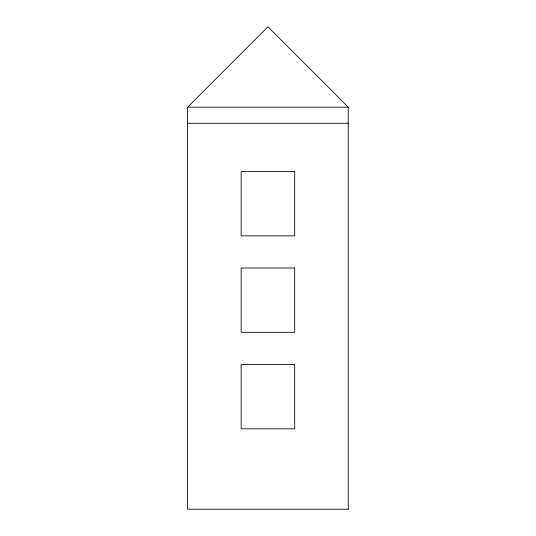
<?xml version="1.0" encoding="UTF-8"?>
<svg xmlns="http://www.w3.org/2000/svg" width="536" height="536" viewBox="0 0 536 536"><rect width="100%" height="100%" fill="white"/><g stroke="black" fill="none" stroke-linecap="round" stroke-linejoin="round"><path stroke-width="0.8" d="M348.4 509.2L187.6 509.2L187.6 107.2L267.92 26.8L348.239 107.2L348.239 509.2M187.6 107.2L348.239 107.2M187.6 123.28L348.239 123.28M294.693 171.52L241.146 171.52L241.146 235.84L294.693 235.84L294.693 171.52M294.693 268L241.146 268L241.146 332.32L294.693 332.32L294.693 268M294.693 364.48L241.146 364.48L241.146 428.8L294.693 428.8L294.693 364.48"/></g></svg>
